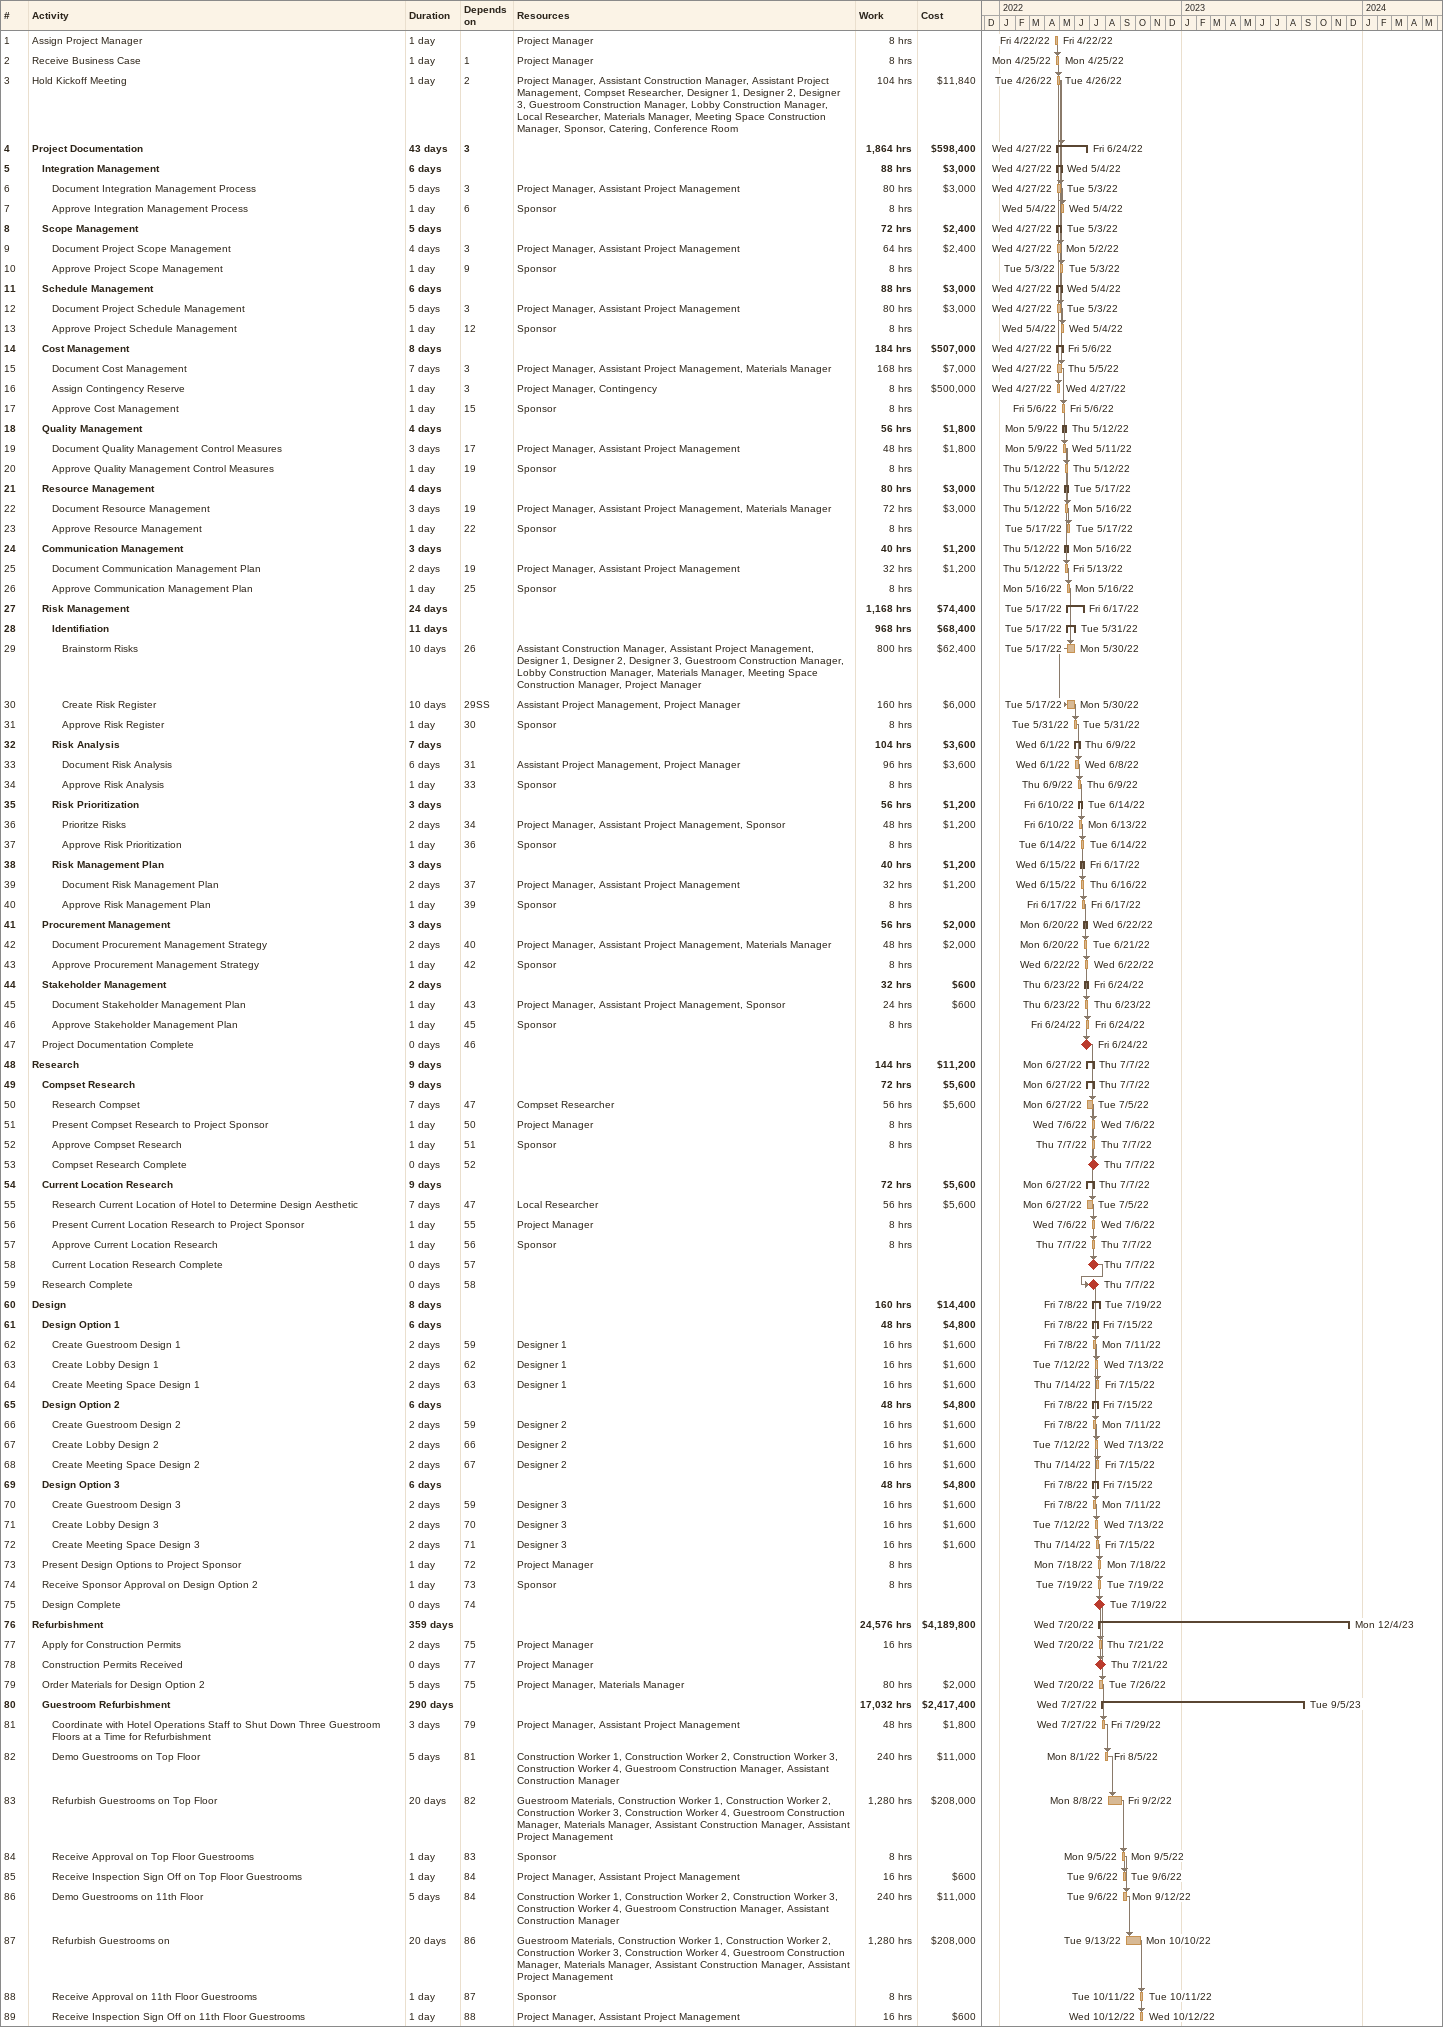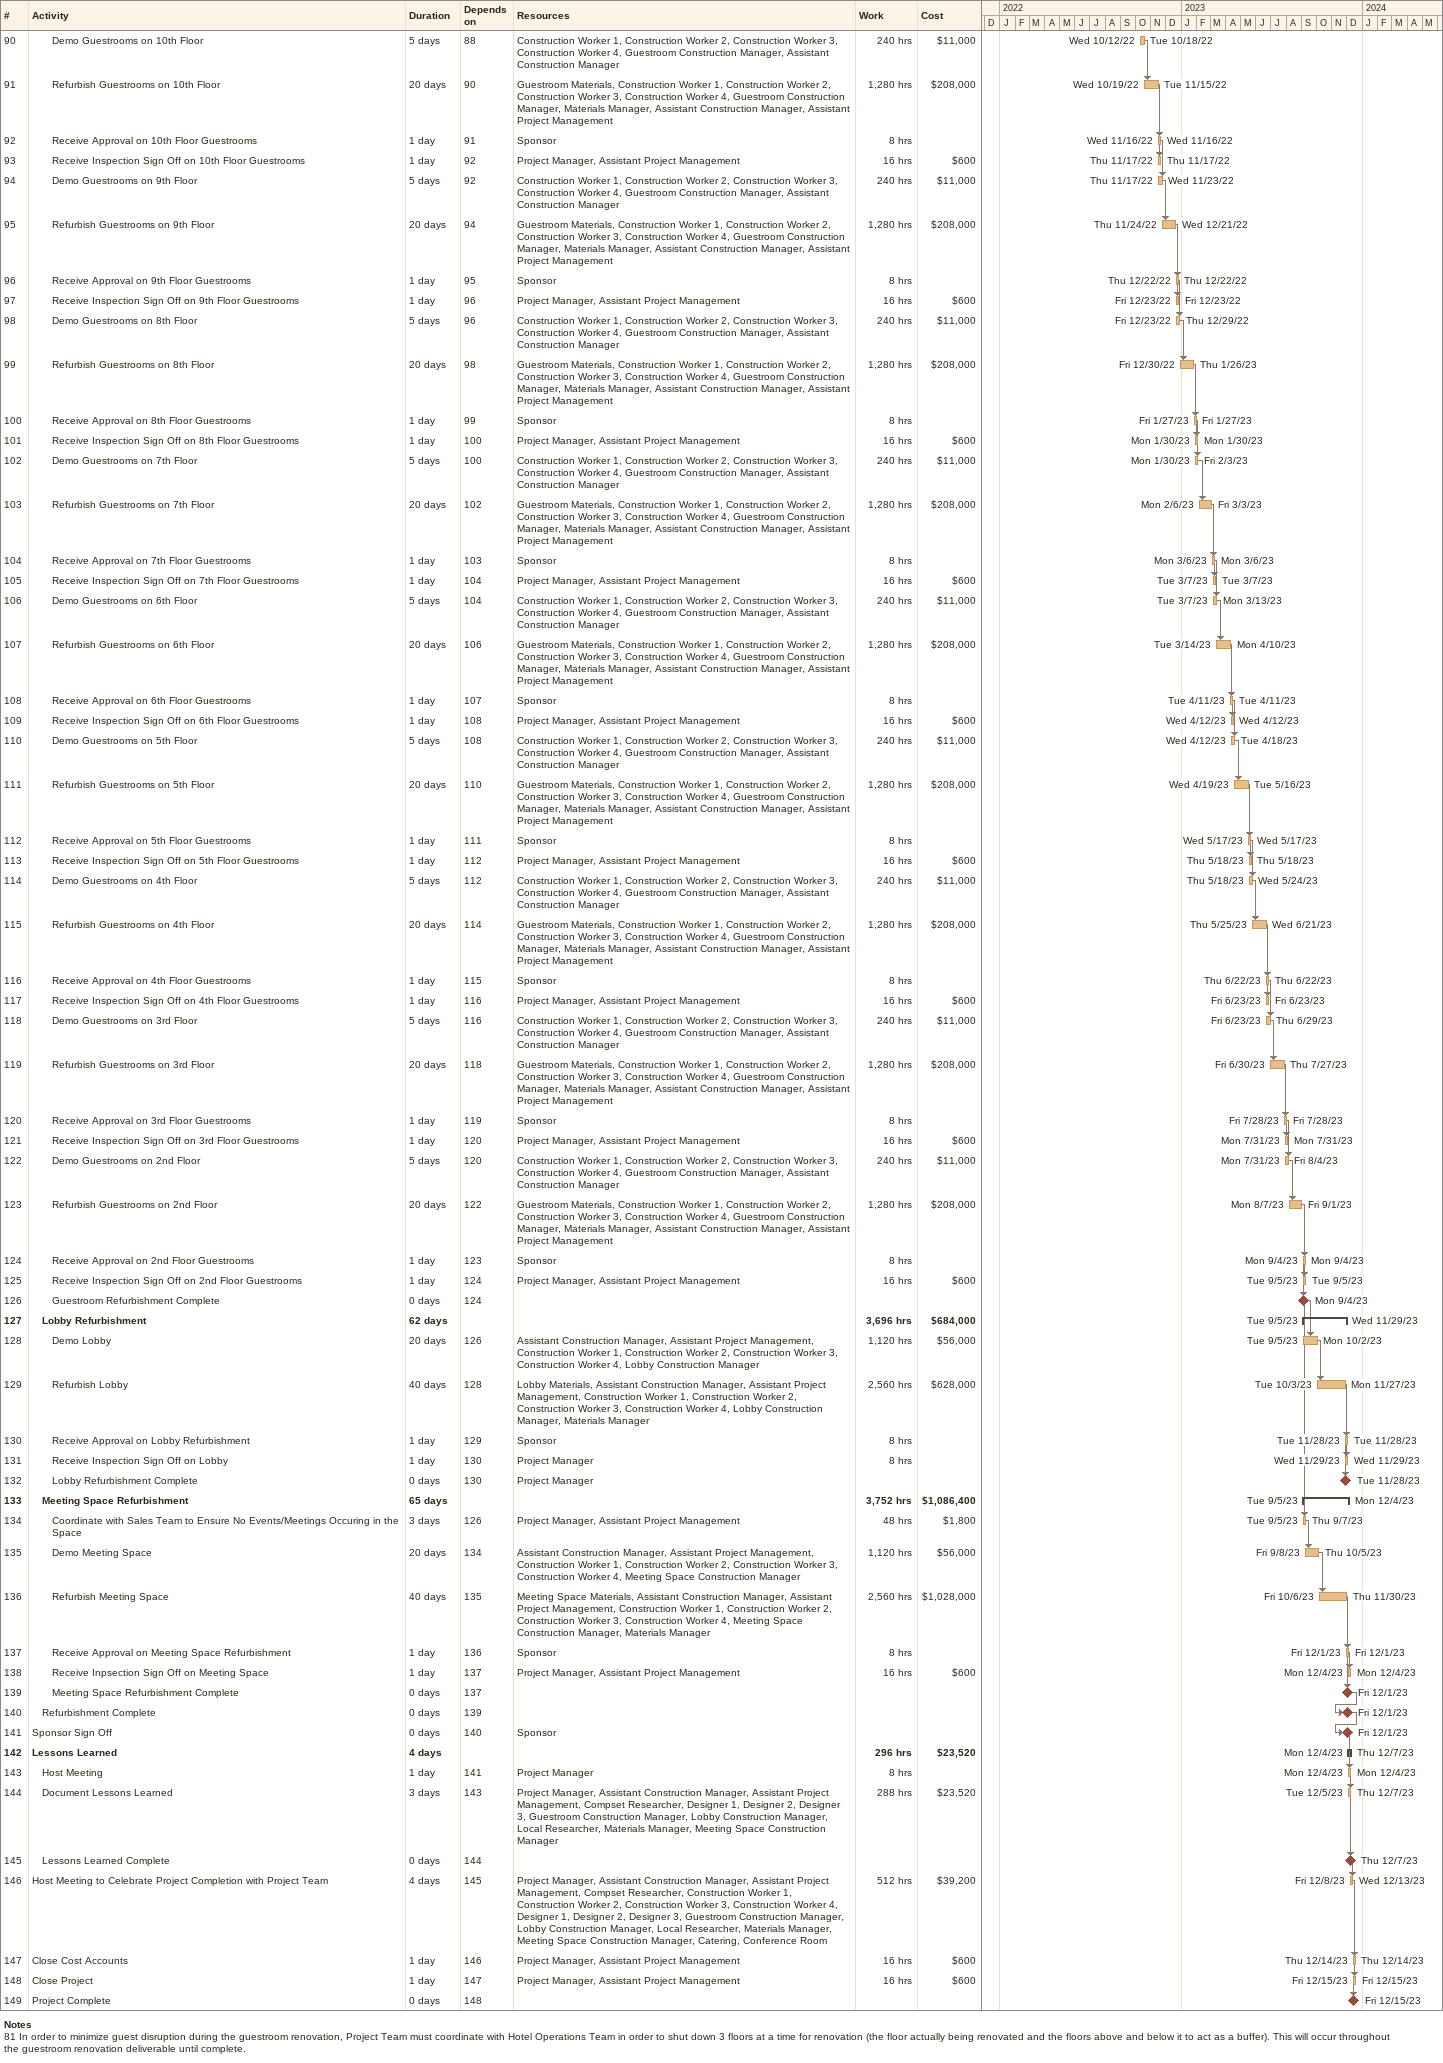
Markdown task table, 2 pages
| ID | Level | Task | Duration | Start | Finish | Predecessors | Resources | Work (h) | Cost ($) |
|---|---|---|---|---|---|---|---|---|---|
| 1 | 1 | Assign Project Manager | 1d | 2022-04-22 | 2022-04-22 |  | Project Manager | 8 |  |
| 2 | 1 | Receive Business Case | 1d | 2022-04-25 | 2022-04-25 | 1 | Project Manager | 8 |  |
| 3 | 1 | Hold Kickoff Meeting | 1d | 2022-04-26 | 2022-04-26 | 2 | Project Manager, Assistant Construction Manager, Assistant Project Management, Compset Researcher, Designer 1, Designer 2, Designer 3, Guestroom Construction Manager, Lobby Construction Manager, Local Researcher, Materials Manager, Meeting Space Construction Manager, Sponsor, Catering, Conference Room | 104 | 11840 |
| 4 | 1 | **Project Documentation** | 43d | 2022-04-27 | 2022-06-24 | 3 |  | 1864 | 598400 |
| 5 | 2 | **Integration Management** | 6d | 2022-04-27 | 2022-05-04 |  |  | 88 | 3000 |
| 6 | 3 | Document Integration Management Process | 5d | 2022-04-27 | 2022-05-03 | 3 | Project Manager, Assistant Project Management | 80 | 3000 |
| 7 | 3 | Approve Integration Management Process | 1d | 2022-05-04 | 2022-05-04 | 6 | Sponsor | 8 |  |
| 8 | 2 | **Scope Management** | 5d | 2022-04-27 | 2022-05-03 |  |  | 72 | 2400 |
| 9 | 3 | Document Project Scope Management | 4d | 2022-04-27 | 2022-05-02 | 3 | Project Manager, Assistant Project Management | 64 | 2400 |
| 10 | 3 | Approve Project Scope Management | 1d | 2022-05-03 | 2022-05-03 | 9 | Sponsor | 8 |  |
| 11 | 2 | **Schedule Management** | 6d | 2022-04-27 | 2022-05-04 |  |  | 88 | 3000 |
| 12 | 3 | Document Project Schedule Management | 5d | 2022-04-27 | 2022-05-03 | 3 | Project Manager, Assistant Project Management | 80 | 3000 |
| 13 | 3 | Approve Project Schedule Management | 1d | 2022-05-04 | 2022-05-04 | 12 | Sponsor | 8 |  |
| 14 | 2 | **Cost Management** | 8d | 2022-04-27 | 2022-05-06 |  |  | 184 | 507000 |
| 15 | 3 | Document Cost Management | 7d | 2022-04-27 | 2022-05-05 | 3 | Project Manager, Assistant Project Management, Materials Manager | 168 | 7000 |
| 16 | 3 | Assign Contingency Reserve | 1d | 2022-04-27 | 2022-04-27 | 3 | Project Manager, Contingency | 8 | 500000 |
| 17 | 3 | Approve Cost Management | 1d | 2022-05-06 | 2022-05-06 | 15 | Sponsor | 8 |  |
| 18 | 2 | **Quality Management** | 4d | 2022-05-09 | 2022-05-12 |  |  | 56 | 1800 |
| 19 | 3 | Document Quality Management Control Measures | 3d | 2022-05-09 | 2022-05-11 | 17 | Project Manager, Assistant Project Management | 48 | 1800 |
| 20 | 3 | Approve Quality Management Control Measures | 1d | 2022-05-12 | 2022-05-12 | 19 | Sponsor | 8 |  |
| 21 | 2 | **Resource Management** | 4d | 2022-05-12 | 2022-05-17 |  |  | 80 | 3000 |
| 22 | 3 | Document Resource Management | 3d | 2022-05-12 | 2022-05-16 | 19 | Project Manager, Assistant Project Management, Materials Manager | 72 | 3000 |
| 23 | 3 | Approve Resource Management | 1d | 2022-05-17 | 2022-05-17 | 22 | Sponsor | 8 |  |
| 24 | 2 | **Communication Management** | 3d | 2022-05-12 | 2022-05-16 |  |  | 40 | 1200 |
| 25 | 3 | Document Communication Management Plan | 2d | 2022-05-12 | 2022-05-13 | 19 | Project Manager, Assistant Project Management | 32 | 1200 |
| 26 | 3 | Approve Communication Management Plan | 1d | 2022-05-16 | 2022-05-16 | 25 | Sponsor | 8 |  |
| 27 | 2 | **Risk Management** | 24d | 2022-05-17 | 2022-06-17 |  |  | 1168 | 74400 |
| 28 | 3 | **Identifiation** | 11d | 2022-05-17 | 2022-05-31 |  |  | 968 | 68400 |
| 29 | 4 | Brainstorm Risks | 10d | 2022-05-17 | 2022-05-30 | 26 | Assistant Construction Manager, Assistant Project Management, Designer 1, Designer 2, Designer 3, Guestroom Construction Manager, Lobby Construction Manager, Materials Manager, Meeting Space Construction Manager, Project Manager | 800 | 62400 |
| 30 | 4 | Create Risk Register | 10d | 2022-05-17 | 2022-05-30 | 29SS | Assistant Project Management, Project Manager | 160 | 6000 |
| 31 | 4 | Approve Risk Register | 1d | 2022-05-31 | 2022-05-31 | 30 | Sponsor | 8 |  |
| 32 | 3 | **Risk Analysis** | 7d | 2022-06-01 | 2022-06-09 |  |  | 104 | 3600 |
| 33 | 4 | Document Risk Analysis | 6d | 2022-06-01 | 2022-06-08 | 31 | Assistant Project Management, Project Manager | 96 | 3600 |
| 34 | 4 | Approve Risk Analysis | 1d | 2022-06-09 | 2022-06-09 | 33 | Sponsor | 8 |  |
| 35 | 3 | **Risk Prioritization** | 3d | 2022-06-10 | 2022-06-14 |  |  | 56 | 1200 |
| 36 | 4 | Prioritze Risks | 2d | 2022-06-10 | 2022-06-13 | 34 | Project Manager, Assistant Project Management, Sponsor | 48 | 1200 |
| 37 | 4 | Approve Risk Prioritization | 1d | 2022-06-14 | 2022-06-14 | 36 | Sponsor | 8 |  |
| 38 | 3 | **Risk Management Plan** | 3d | 2022-06-15 | 2022-06-17 |  |  | 40 | 1200 |
| 39 | 4 | Document Risk Management Plan | 2d | 2022-06-15 | 2022-06-16 | 37 | Project Manager, Assistant Project Management | 32 | 1200 |
| 40 | 4 | Approve Risk Management Plan | 1d | 2022-06-17 | 2022-06-17 | 39 | Sponsor | 8 |  |
| 41 | 2 | **Procurement Management** | 3d | 2022-06-20 | 2022-06-22 |  |  | 56 | 2000 |
| 42 | 3 | Document Procurement Management Strategy | 2d | 2022-06-20 | 2022-06-21 | 40 | Project Manager, Assistant Project Management, Materials Manager | 48 | 2000 |
| 43 | 3 | Approve Procurement Management Strategy | 1d | 2022-06-22 | 2022-06-22 | 42 | Sponsor | 8 |  |
| 44 | 2 | **Stakeholder Management** | 2d | 2022-06-23 | 2022-06-24 |  |  | 32 | 600 |
| 45 | 3 | Document Stakeholder Management Plan | 1d | 2022-06-23 | 2022-06-23 | 43 | Project Manager, Assistant Project Management, Sponsor | 24 | 600 |
| 46 | 3 | Approve Stakeholder Management Plan | 1d | 2022-06-24 | 2022-06-24 | 45 | Sponsor | 8 |  |
| 47 | 2 | Project Documentation Complete | 0d | 2022-06-24 | 2022-06-24 | 46 |  |  |  |
| 48 | 1 | **Research** | 9d | 2022-06-27 | 2022-07-07 |  |  | 144 | 11200 |
| 49 | 2 | **Compset Research** | 9d | 2022-06-27 | 2022-07-07 |  |  | 72 | 5600 |
| 50 | 3 | Research Compset | 7d | 2022-06-27 | 2022-07-05 | 47 | Compset Researcher | 56 | 5600 |
| 51 | 3 | Present Compset Research to Project Sponsor | 1d | 2022-07-06 | 2022-07-06 | 50 | Project Manager | 8 |  |
| 52 | 3 | Approve Compset Research | 1d | 2022-07-07 | 2022-07-07 | 51 | Sponsor | 8 |  |
| 53 | 3 | Compset Research Complete | 0d | 2022-07-07 | 2022-07-07 | 52 |  |  |  |
| 54 | 2 | **Current Location Research** | 9d | 2022-06-27 | 2022-07-07 |  |  | 72 | 5600 |
| 55 | 3 | Research Current Location of Hotel to Determine Design Aesthetic | 7d | 2022-06-27 | 2022-07-05 | 47 | Local Researcher | 56 | 5600 |
| 56 | 3 | Present Current Location Research to Project Sponsor | 1d | 2022-07-06 | 2022-07-06 | 55 | Project Manager | 8 |  |
| 57 | 3 | Approve Current Location Research | 1d | 2022-07-07 | 2022-07-07 | 56 | Sponsor | 8 |  |
| 58 | 3 | Current Location Research Complete | 0d | 2022-07-07 | 2022-07-07 | 57 |  |  |  |
| 59 | 2 | Research Complete | 0d | 2022-07-07 | 2022-07-07 | 58 |  |  |  |
| 60 | 1 | **Design** | 8d | 2022-07-08 | 2022-07-19 |  |  | 160 | 14400 |
| 61 | 2 | **Design Option 1** | 6d | 2022-07-08 | 2022-07-15 |  |  | 48 | 4800 |
| 62 | 3 | Create Guestroom Design 1 | 2d | 2022-07-08 | 2022-07-11 | 59 | Designer 1 | 16 | 1600 |
| 63 | 3 | Create Lobby Design 1 | 2d | 2022-07-12 | 2022-07-13 | 62 | Designer 1 | 16 | 1600 |
| 64 | 3 | Create Meeting Space Design 1 | 2d | 2022-07-14 | 2022-07-15 | 63 | Designer 1 | 16 | 1600 |
| 65 | 2 | **Design Option 2** | 6d | 2022-07-08 | 2022-07-15 |  |  | 48 | 4800 |
| 66 | 3 | Create Guestroom Design 2 | 2d | 2022-07-08 | 2022-07-11 | 59 | Designer 2 | 16 | 1600 |
| 67 | 3 | Create Lobby Design 2 | 2d | 2022-07-12 | 2022-07-13 | 66 | Designer 2 | 16 | 1600 |
| 68 | 3 | Create Meeting Space Design 2 | 2d | 2022-07-14 | 2022-07-15 | 67 | Designer 2 | 16 | 1600 |
| 69 | 2 | **Design Option 3** | 6d | 2022-07-08 | 2022-07-15 |  |  | 48 | 4800 |
| 70 | 3 | Create Guestroom Design 3 | 2d | 2022-07-08 | 2022-07-11 | 59 | Designer 3 | 16 | 1600 |
| 71 | 3 | Create Lobby Design 3 | 2d | 2022-07-12 | 2022-07-13 | 70 | Designer 3 | 16 | 1600 |
| 72 | 3 | Create Meeting Space Design 3 | 2d | 2022-07-14 | 2022-07-15 | 71 | Designer 3 | 16 | 1600 |
| 73 | 2 | Present Design Options to Project Sponsor | 1d | 2022-07-18 | 2022-07-18 | 72 | Project Manager | 8 |  |
| 74 | 2 | Receive Sponsor Approval on Design Option 2 | 1d | 2022-07-19 | 2022-07-19 | 73 | Sponsor | 8 |  |
| 75 | 2 | Design Complete | 0d | 2022-07-19 | 2022-07-19 | 74 |  |  |  |
| 76 | 1 | **Refurbishment** | 359d | 2022-07-20 | 2023-12-04 |  |  | 24576 | 4189800 |
| 77 | 2 | Apply for Construction Permits | 2d | 2022-07-20 | 2022-07-21 | 75 | Project Manager | 16 |  |
| 78 | 2 | Construction Permits Received | 0d | 2022-07-21 | 2022-07-21 | 77 | Project Manager |  |  |
| 79 | 2 | Order Materials for Design Option 2 | 5d | 2022-07-20 | 2022-07-26 | 75 | Project Manager, Materials Manager | 80 | 2000 |
| 80 | 2 | **Guestroom Refurbishment** | 290d | 2022-07-27 | 2023-09-05 |  |  | 17032 | 2417400 |
| 81 | 3 | Coordinate with Hotel Operations Staff to Shut Down Three Guestroom Floors at a Time for Refurbishment | 3d | 2022-07-27 | 2022-07-29 | 79 | Project Manager, Assistant Project Management | 48 | 1800 |
| 82 | 3 | Demo Guestrooms on Top Floor | 5d | 2022-08-01 | 2022-08-05 | 81 | Construction Worker 1, Construction Worker 2, Construction Worker 3, Construction Worker 4, Guestroom Construction Manager, Assistant Construction Manager | 240 | 11000 |
| 83 | 3 | Refurbish Guestrooms on Top Floor | 20d | 2022-08-08 | 2022-09-02 | 82 | Guestroom Materials, Construction Worker 1, Construction Worker 2, Construction Worker 3, Construction Worker 4, Guestroom Construction Manager, Materials Manager, Assistant Construction Manager, Assistant Project Management | 1280 | 208000 |
| 84 | 3 | Receive Approval on Top Floor Guestrooms | 1d | 2022-09-05 | 2022-09-05 | 83 | Sponsor | 8 |  |
| 85 | 3 | Receive Inspection Sign Off on Top Floor Guestrooms | 1d | 2022-09-06 | 2022-09-06 | 84 | Project Manager, Assistant Project Management | 16 | 600 |
| 86 | 3 | Demo Guestrooms on 11th Floor | 5d | 2022-09-06 | 2022-09-12 | 84 | Construction Worker 1, Construction Worker 2, Construction Worker 3, Construction Worker 4, Guestroom Construction Manager, Assistant Construction Manager | 240 | 11000 |
| 87 | 3 | Refurbish Guestrooms on | 20d | 2022-09-13 | 2022-10-10 | 86 | Guestroom Materials, Construction Worker 1, Construction Worker 2, Construction Worker 3, Construction Worker 4, Guestroom Construction Manager, Materials Manager, Assistant Construction Manager, Assistant Project Management | 1280 | 208000 |
| 88 | 3 | Receive Approval on 11th Floor Guestrooms | 1d | 2022-10-11 | 2022-10-11 | 87 | Sponsor | 8 |  |
| 89 | 3 | Receive Inspection Sign Off on 11th Floor Guestrooms | 1d | 2022-10-12 | 2022-10-12 | 88 | Project Manager, Assistant Project Management | 16 | 600 |
| 90 | 3 | Demo Guestrooms on 10th Floor | 5d | 2022-10-12 | 2022-10-18 | 88 | Construction Worker 1, Construction Worker 2, Construction Worker 3, Construction Worker 4, Guestroom Construction Manager, Assistant Construction Manager | 240 | 11000 |
| 91 | 3 | Refurbish Guestrooms on 10th Floor | 20d | 2022-10-19 | 2022-11-15 | 90 | Guestroom Materials, Construction Worker 1, Construction Worker 2, Construction Worker 3, Construction Worker 4, Guestroom Construction Manager, Materials Manager, Assistant Construction Manager, Assistant Project Management | 1280 | 208000 |
| 92 | 3 | Receive Approval on 10th Floor Guestrooms | 1d | 2022-11-16 | 2022-11-16 | 91 | Sponsor | 8 |  |
| 93 | 3 | Receive Inspection Sign Off on 10th Floor Guestrooms | 1d | 2022-11-17 | 2022-11-17 | 92 | Project Manager, Assistant Project Management | 16 | 600 |
| 94 | 3 | Demo Guestrooms on 9th Floor | 5d | 2022-11-17 | 2022-11-23 | 92 | Construction Worker 1, Construction Worker 2, Construction Worker 3, Construction Worker 4, Guestroom Construction Manager, Assistant Construction Manager | 240 | 11000 |
| 95 | 3 | Refurbish Guestrooms on 9th Floor | 20d | 2022-11-24 | 2022-12-21 | 94 | Guestroom Materials, Construction Worker 1, Construction Worker 2, Construction Worker 3, Construction Worker 4, Guestroom Construction Manager, Materials Manager, Assistant Construction Manager, Assistant Project Management | 1280 | 208000 |
| 96 | 3 | Receive Approval on 9th Floor Guestrooms | 1d | 2022-12-22 | 2022-12-22 | 95 | Sponsor | 8 |  |
| 97 | 3 | Receive Inspection Sign Off on 9th Floor Guestrooms | 1d | 2022-12-23 | 2022-12-23 | 96 | Project Manager, Assistant Project Management | 16 | 600 |
| 98 | 3 | Demo Guestrooms on 8th Floor | 5d | 2022-12-23 | 2022-12-29 | 96 | Construction Worker 1, Construction Worker 2, Construction Worker 3, Construction Worker 4, Guestroom Construction Manager, Assistant Construction Manager | 240 | 11000 |
| 99 | 3 | Refurbish Guestrooms on 8th Floor | 20d | 2022-12-30 | 2023-01-26 | 98 | Guestroom Materials, Construction Worker 1, Construction Worker 2, Construction Worker 3, Construction Worker 4, Guestroom Construction Manager, Materials Manager, Assistant Construction Manager, Assistant Project Management | 1280 | 208000 |
| 100 | 3 | Receive Approval on 8th Floor Guestrooms | 1d | 2023-01-27 | 2023-01-27 | 99 | Sponsor | 8 |  |
| 101 | 3 | Receive Inspection Sign Off on 8th Floor Guestrooms | 1d | 2023-01-30 | 2023-01-30 | 100 | Project Manager, Assistant Project Management | 16 | 600 |
| 102 | 3 | Demo Guestrooms on 7th Floor | 5d | 2023-01-30 | 2023-02-03 | 100 | Construction Worker 1, Construction Worker 2, Construction Worker 3, Construction Worker 4, Guestroom Construction Manager, Assistant Construction Manager | 240 | 11000 |
| 103 | 3 | Refurbish Guestrooms on 7th Floor | 20d | 2023-02-06 | 2023-03-03 | 102 | Guestroom Materials, Construction Worker 1, Construction Worker 2, Construction Worker 3, Construction Worker 4, Guestroom Construction Manager, Materials Manager, Assistant Construction Manager, Assistant Project Management | 1280 | 208000 |
| 104 | 3 | Receive Approval on 7th Floor Guestrooms | 1d | 2023-03-06 | 2023-03-06 | 103 | Sponsor | 8 |  |
| 105 | 3 | Receive Inspection Sign Off on 7th Floor Guestrooms | 1d | 2023-03-07 | 2023-03-07 | 104 | Project Manager, Assistant Project Management | 16 | 600 |
| 106 | 3 | Demo Guestrooms on 6th Floor | 5d | 2023-03-07 | 2023-03-13 | 104 | Construction Worker 1, Construction Worker 2, Construction Worker 3, Construction Worker 4, Guestroom Construction Manager, Assistant Construction Manager | 240 | 11000 |
| 107 | 3 | Refurbish Guestrooms on 6th Floor | 20d | 2023-03-14 | 2023-04-10 | 106 | Guestroom Materials, Construction Worker 1, Construction Worker 2, Construction Worker 3, Construction Worker 4, Guestroom Construction Manager, Materials Manager, Assistant Construction Manager, Assistant Project Management | 1280 | 208000 |
| 108 | 3 | Receive Approval on 6th Floor Guestrooms | 1d | 2023-04-11 | 2023-04-11 | 107 | Sponsor | 8 |  |
| 109 | 3 | Receive Inspection Sign Off on 6th Floor Guestrooms | 1d | 2023-04-12 | 2023-04-12 | 108 | Project Manager, Assistant Project Management | 16 | 600 |
| 110 | 3 | Demo Guestrooms on 5th Floor | 5d | 2023-04-12 | 2023-04-18 | 108 | Construction Worker 1, Construction Worker 2, Construction Worker 3, Construction Worker 4, Guestroom Construction Manager, Assistant Construction Manager | 240 | 11000 |
| 111 | 3 | Refurbish Guestrooms on 5th Floor | 20d | 2023-04-19 | 2023-05-16 | 110 | Guestroom Materials, Construction Worker 1, Construction Worker 2, Construction Worker 3, Construction Worker 4, Guestroom Construction Manager, Materials Manager, Assistant Construction Manager, Assistant Project Management | 1280 | 208000 |
| 112 | 3 | Receive Approval on 5th Floor Guestrooms | 1d | 2023-05-17 | 2023-05-17 | 111 | Sponsor | 8 |  |
| 113 | 3 | Receive Inspection Sign Off on 5th Floor Guestrooms | 1d | 2023-05-18 | 2023-05-18 | 112 | Project Manager, Assistant Project Management | 16 | 600 |
| 114 | 3 | Demo Guestrooms on 4th Floor | 5d | 2023-05-18 | 2023-05-24 | 112 | Construction Worker 1, Construction Worker 2, Construction Worker 3, Construction Worker 4, Guestroom Construction Manager, Assistant Construction Manager | 240 | 11000 |
| 115 | 3 | Refurbish Guestrooms on 4th Floor | 20d | 2023-05-25 | 2023-06-21 | 114 | Guestroom Materials, Construction Worker 1, Construction Worker 2, Construction Worker 3, Construction Worker 4, Guestroom Construction Manager, Materials Manager, Assistant Construction Manager, Assistant Project Management | 1280 | 208000 |
| 116 | 3 | Receive Approval on 4th Floor Guestrooms | 1d | 2023-06-22 | 2023-06-22 | 115 | Sponsor | 8 |  |
| 117 | 3 | Receive Inspection Sign Off on 4th Floor Guestrooms | 1d | 2023-06-23 | 2023-06-23 | 116 | Project Manager, Assistant Project Management | 16 | 600 |
| 118 | 3 | Demo Guestrooms on 3rd Floor | 5d | 2023-06-23 | 2023-06-29 | 116 | Construction Worker 1, Construction Worker 2, Construction Worker 3, Construction Worker 4, Guestroom Construction Manager, Assistant Construction Manager | 240 | 11000 |
| 119 | 3 | Refurbish Guestrooms on 3rd Floor | 20d | 2023-06-30 | 2023-07-27 | 118 | Guestroom Materials, Construction Worker 1, Construction Worker 2, Construction Worker 3, Construction Worker 4, Guestroom Construction Manager, Materials Manager, Assistant Construction Manager, Assistant Project Management | 1280 | 208000 |
| 120 | 3 | Receive Approval on 3rd Floor Guestrooms | 1d | 2023-07-28 | 2023-07-28 | 119 | Sponsor | 8 |  |
| 121 | 3 | Receive Inspection Sign Off on 3rd Floor Guestrooms | 1d | 2023-07-31 | 2023-07-31 | 120 | Project Manager, Assistant Project Management | 16 | 600 |
| 122 | 3 | Demo Guestrooms on 2nd Floor | 5d | 2023-07-31 | 2023-08-04 | 120 | Construction Worker 1, Construction Worker 2, Construction Worker 3, Construction Worker 4, Guestroom Construction Manager, Assistant Construction Manager | 240 | 11000 |
| 123 | 3 | Refurbish Guestrooms on 2nd Floor | 20d | 2023-08-07 | 2023-09-01 | 122 | Guestroom Materials, Construction Worker 1, Construction Worker 2, Construction Worker 3, Construction Worker 4, Guestroom Construction Manager, Materials Manager, Assistant Construction Manager, Assistant Project Management | 1280 | 208000 |
| 124 | 3 | Receive Approval on 2nd Floor Guestrooms | 1d | 2023-09-04 | 2023-09-04 | 123 | Sponsor | 8 |  |
| 125 | 3 | Receive Inspection Sign Off on 2nd Floor Guestrooms | 1d | 2023-09-05 | 2023-09-05 | 124 | Project Manager, Assistant Project Management | 16 | 600 |
| 126 | 3 | Guestroom Refurbishment Complete | 0d | 2023-09-04 | 2023-09-04 | 124 |  |  |  |
| 127 | 2 | **Lobby Refurbishment** | 62d | 2023-09-05 | 2023-11-29 |  |  | 3696 | 684000 |
| 128 | 3 | Demo Lobby | 20d | 2023-09-05 | 2023-10-02 | 126 | Assistant Construction Manager, Assistant Project Management, Construction Worker 1, Construction Worker 2, Construction Worker 3, Construction Worker 4, Lobby Construction Manager | 1120 | 56000 |
| 129 | 3 | Refurbish Lobby | 40d | 2023-10-03 | 2023-11-27 | 128 | Lobby Materials, Assistant Construction Manager, Assistant Project Management, Construction Worker 1, Construction Worker 2, Construction Worker 3, Construction Worker 4, Lobby Construction Manager, Materials Manager | 2560 | 628000 |
| 130 | 3 | Receive Approval on Lobby Refurbishment | 1d | 2023-11-28 | 2023-11-28 | 129 | Sponsor | 8 |  |
| 131 | 3 | Receive Inspection Sign Off on Lobby | 1d | 2023-11-29 | 2023-11-29 | 130 | Project Manager | 8 |  |
| 132 | 3 | Lobby Refurbishment Complete | 0d | 2023-11-28 | 2023-11-28 | 130 | Project Manager |  |  |
| 133 | 2 | **Meeting Space Refurbishment** | 65d | 2023-09-05 | 2023-12-04 |  |  | 3752 | 1086400 |
| 134 | 3 | Coordinate with Sales Team to Ensure No Events/Meetings Occuring in the Space | 3d | 2023-09-05 | 2023-09-07 | 126 | Project Manager, Assistant Project Management | 48 | 1800 |
| 135 | 3 | Demo Meeting Space | 20d | 2023-09-08 | 2023-10-05 | 134 | Assistant Construction Manager, Assistant Project Management, Construction Worker 1, Construction Worker 2, Construction Worker 3, Construction Worker 4, Meeting Space Construction Manager | 1120 | 56000 |
| 136 | 3 | Refurbish Meeting Space | 40d | 2023-10-06 | 2023-11-30 | 135 | Meeting Space Materials, Assistant Construction Manager, Assistant Project Management, Construction Worker 1, Construction Worker 2, Construction Worker 3, Construction Worker 4, Meeting Space Construction Manager, Materials Manager | 2560 | 1028000 |
| 137 | 3 | Receive Approval on Meeting Space Refurbishment | 1d | 2023-12-01 | 2023-12-01 | 136 | Sponsor | 8 |  |
| 138 | 3 | Receive Inpsection Sign Off on Meeting Space | 1d | 2023-12-04 | 2023-12-04 | 137 | Project Manager, Assistant Project Management | 16 | 600 |
| 139 | 3 | Meeting Space Refurbishment Complete | 0d | 2023-12-01 | 2023-12-01 | 137 |  |  |  |
| 140 | 2 | Refurbishment Complete | 0d | 2023-12-01 | 2023-12-01 | 139 |  |  |  |
| 141 | 1 | Sponsor Sign Off | 0d | 2023-12-01 | 2023-12-01 | 140 | Sponsor |  |  |
| 142 | 1 | **Lessons Learned** | 4d | 2023-12-04 | 2023-12-07 |  |  | 296 | 23520 |
| 143 | 2 | Host Meeting | 1d | 2023-12-04 | 2023-12-04 | 141 | Project Manager | 8 |  |
| 144 | 2 | Document Lessons Learned | 3d | 2023-12-05 | 2023-12-07 | 143 | Project Manager, Assistant Construction Manager, Assistant Project Management, Compset Researcher, Designer 1, Designer 2, Designer 3, Guestroom Construction Manager, Lobby Construction Manager, Local Researcher, Materials Manager, Meeting Space Construction Manager | 288 | 23520 |
| 145 | 2 | Lessons Learned Complete | 0d | 2023-12-07 | 2023-12-07 | 144 |  |  |  |
| 146 | 1 | Host Meeting to Celebrate Project Completion with Project Team | 4d | 2023-12-08 | 2023-12-13 | 145 | Project Manager, Assistant Construction Manager, Assistant Project Management, Compset Researcher, Construction Worker 1, Construction Worker 2, Construction Worker 3, Construction Worker 4, Designer 1, Designer 2, Designer 3, Guestroom Construction Manager, Lobby Construction Manager, Local Researcher, Materials Manager, Meeting Space Construction Manager, Catering, Conference Room | 512 | 39200 |
| 147 | 1 | Close Cost Accounts | 1d | 2023-12-14 | 2023-12-14 | 146 | Project Manager, Assistant Project Management | 16 | 600 |
| 148 | 1 | Close Project | 1d | 2023-12-15 | 2023-12-15 | 147 | Project Manager, Assistant Project Management | 16 | 600 |
| 149 | 1 | Project Complete | 0d | 2023-12-15 | 2023-12-15 | 148 |  |  |  |

Notes
- 81: In order to minimize guest disruption during the guestroom renovation, Project Team must coordinate with Hotel Operations Team in order to shut down 3 floors at a time for renovation (the floor actually being renovated and the floors above and below it to act as a buffer). This will occur throughout the guestroom renovation deliverable until complete.
